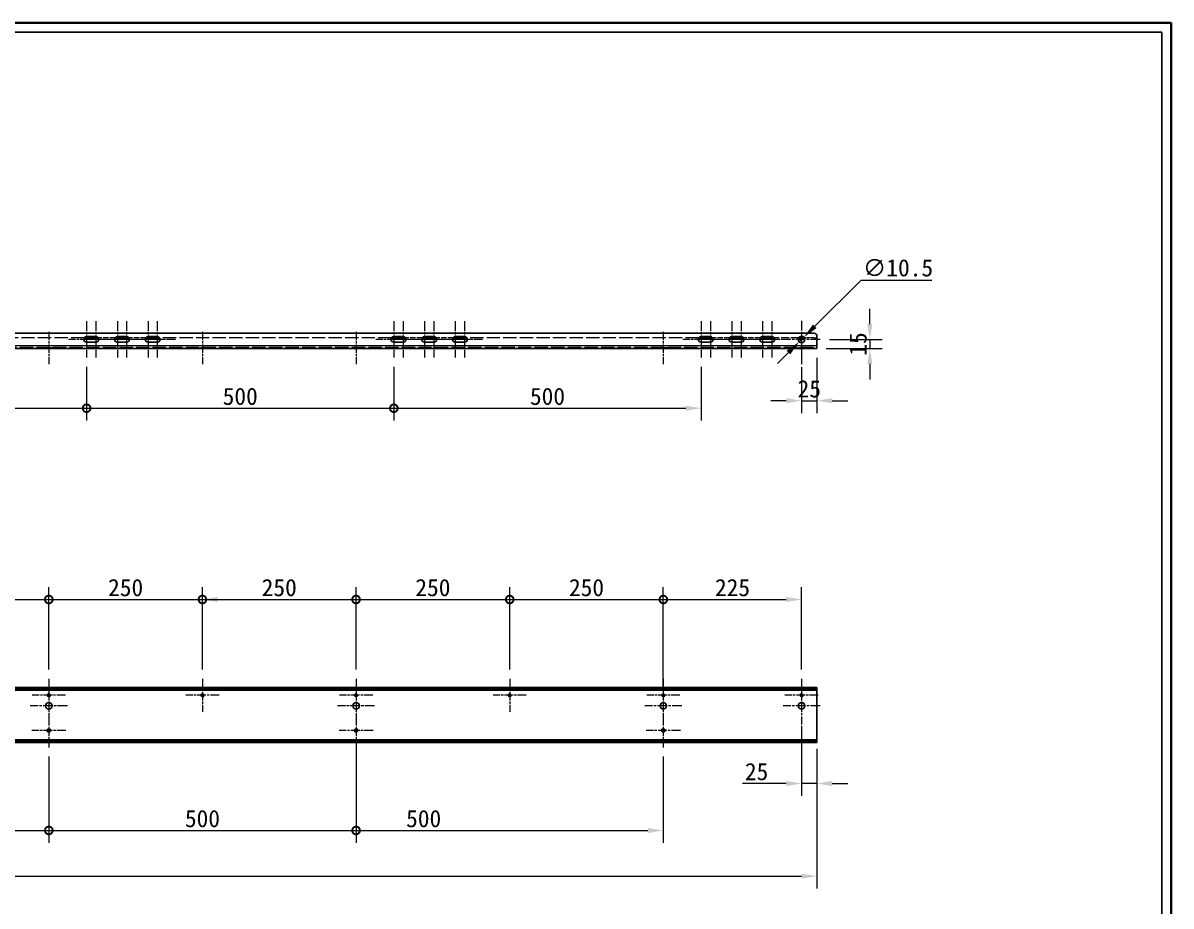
# Model space of a CAD drawing. Header units: millimetres. Extents: x 60 to 4145, y 55 to 2915.
# Drawn here: x 2277 to 4145, y 1478 to 2915 of the extents above; entities that cross this region are included whole.
import ezdxf

# ---------------------------------------------------------------- set-up
doc = ezdxf.new("R2010")
doc.units = ezdxf.units.MM
doc.header["$LTSCALE"] = 10
doc.linetypes.add('CHAIN', pattern=[0.3543, 0.2362, -0.0295, 0.0591, -0.0295])
doc.linetypes.add('DASHED', pattern=[0.2067, 0.1654, -0.0413])
for name, color, linetype, lineweight, true_color in [('中心标记 (ISO)', 1, 'CHAIN', 18, 0xff0000), ('中心线 (ISO)', 1, 'CHAIN', 18, 0xff0000), ('尺寸 (ISO)', 7, 'Continuous', 18, 0x008000), ('隐藏 (ISO)', 5, 'DASHED', 18, 0x0000ff), ('隐藏窄的 (ISO)', 5, 'DASHED', 18, 0x0000ff)]:
    doc.layers.add(name, color=color, linetype=linetype, lineweight=lineweight, true_color=true_color)
for name, color, linetype, lineweight in [('可见 (ISO)', 7, 'Continuous', 25), ('可见窄的 (ISO)', 7, 'Continuous', 18), ('图框 (ISO)', 7, 'Continuous', 35)]:
    doc.layers.add(name, color=color, linetype=linetype, lineweight=lineweight)
doc.styles.add('文本样式74', font='SimSun.ttf')
doc.styles.add('最新国标', font='simfang.ttf')
doc.dimstyles.new('默认 (GB)', dxfattribs={"dimscale": 10, "dimtxt": 2.8, "dimasz": 2.5, "dimexe": 2, "dimexo": 1.5, "dimgap": 0.5, "dimtad": 1, "dimtoh": 1, "dimdsep": 46, "dimtxsty": '最新国标', "dimcen": 0.09, "dimdle": 10, "dimclrd": 256, "dimclre": 256, "dimclrt": 256, "dimaunit": 1, "dimadec": 3, "dimazin": 2, "dimtfac": 0.535714, "dimtdec": 3, "dimtmove": 0, "dimatfit": 3, "dimfxl": 0, "dimtolj": 1, "dimlwd": -1, "dimlwe": -1, "dimarcsym": 0})

# ---------------------------------------------------------------- blocks, each defined once
blk = doc.blocks.new('图框 最新国标')
at = {"layer": '图框 (ISO)'}
for p, q in [((6, 291.5), (414.5, 291.5)), ((414.5, 291.5), (414.5, 5.5))]:
    blk.add_line(p, q, dxfattribs=at)
at = {"layer": '图框 (ISO)', "color": 7, "linetype": 'Continuous', "lineweight": 25}
for p, q in [((18, 290), (413, 290)), ((18, 290), (413, 290)), ((413, 290), (413, 7)), ((413, 290), (413, 7))]:
    blk.add_line(p, q, dxfattribs=at)
at = {"layer": '图框 (ISO)', "style": '文本样式74'}
blk.add_attdef('零件代号_001', (42.82, 287.25), '', height=2.5, rotation=180, dxfattribs=at)
blk = doc.blocks.new('*D25')
at = {"layer": 'Defpoints', "color": 0, "transparency": 16777216}
for p in [(3568.8, 2385.1), (3543.8, 2369.8), (3568.8, 2300.3)]:
    blk.add_point(p, dxfattribs=at)
at = {"layer": '尺寸 (ISO)', "color": 116, "true_color": 0x00803f, "transparency": 16777216}
for p, q in [((3543.8, 2354.8), (3543.8, 2280.3)), ((3568.8, 2370.1), (3568.8, 2280.3)), ((3518.8, 2300.3), (3493.8, 2300.3)), ((3543.8, 2300.3), (3568.8, 2300.3)), ((3593.8, 2300.3), (3618.8, 2300.3))]:
    blk.add_line(p, q, dxfattribs=at)
for points in [[(3518.8, 2304.5), (3518.8, 2296.2), (3543.8, 2300.3)], [(3593.8, 2304.5), (3593.8, 2296.2), (3568.8, 2300.3)]]:
    blk.add_solid(points, dxfattribs=at)
at = {"layer": '尺寸 (ISO)', "transparency": 16777216, "insert": (3556.3, 2319.5), "char_height": 28, "attachment_point": 5, "style": '最新国标'}
blk.add_mtext('\\A1;25', dxfattribs=at)
blk = doc.blocks.new('*D26')
at = {"layer": 'Defpoints', "color": 0, "transparency": 16777216}
for p in [(3574, 2400.1), (3568.8, 2385.1), (3654.9, 2385.1)]:
    blk.add_point(p, dxfattribs=at)
at = {"layer": '尺寸 (ISO)', "color": 116, "true_color": 0x00803f, "transparency": 16777216}
for p, q in [((3654.9, 2425.1), (3654.9, 2450.1)), ((3589, 2400.1), (3674.9, 2400.1)), ((3654.9, 2400.1), (3654.9, 2385.1)), ((3583.8, 2385.1), (3674.9, 2385.1)), ((3654.9, 2360.1), (3654.9, 2335.1))]:
    blk.add_line(p, q, dxfattribs=at)
for points in [[(3650.7, 2425.1), (3659.1, 2425.1), (3654.9, 2400.1)], [(3650.7, 2360.1), (3659.1, 2360.1), (3654.9, 2385.1)]]:
    blk.add_solid(points, dxfattribs=at)
at = {"layer": '尺寸 (ISO)', "transparency": 16777216, "insert": (3635.8, 2392.6), "char_height": 28, "attachment_point": 5, "rotation": 90, "style": '最新国标'}
blk.add_mtext('\\A1;15', dxfattribs=at)
blk = doc.blocks.new('_DotSmall')
at = {"color": 0, "linetype": 'ByBlock', "const_width": 0.5}
blk.add_lwpolyline([(-0.0625, 0, 1), (0.0625, 0, 1)], format="xyb", close=True, dxfattribs=at)
blk = doc.blocks.new('*D29')
at = {"layer": 'Defpoints', "color": 0, "transparency": 16777216}
for p in [(2818.8, 1764), (2318.8, 1736.2), (2818.8, 1601.1)]:
    blk.add_point(p, dxfattribs=at)
at = {"layer": '尺寸 (ISO)', "color": 116, "true_color": 0x00803f, "transparency": 16777216}
for p, q in [((2818.8, 1749), (2818.8, 1581.1)), ((2318.8, 1721.2), (2318.8, 1581.1)), ((2318.8, 1601.1), (2818.8, 1601.1))]:
    blk.add_line(p, q, dxfattribs=at)
at = {"layer": '尺寸 (ISO)', "color": 116, "true_color": 0x00803f, "transparency": 16777216, "xscale": 25, "yscale": 25, "zscale": 25, "rotation": 180}
blk.add_blockref('_DotSmall', (2318.8, 1601.1), dxfattribs=at)
at = {"layer": '尺寸 (ISO)', "color": 116, "true_color": 0x00803f, "transparency": 16777216, "xscale": 25, "yscale": 25, "zscale": 25}
blk.add_blockref('_DotSmall', (2818.8, 1601.1), dxfattribs=at)
at = {"layer": '尺寸 (ISO)', "transparency": 16777216, "insert": (2568.8, 1620.2), "char_height": 28, "attachment_point": 5, "style": '最新国标'}
blk.add_mtext('\\A1;500', dxfattribs=at)
blk = doc.blocks.new('*D31')
at = {"layer": 'Defpoints', "color": 0, "transparency": 16777216}
for p in [(1818.8, 1764), (2318.8, 1736.2), (2318.8, 1601.1)]:
    blk.add_point(p, dxfattribs=at)
at = {"layer": '尺寸 (ISO)', "color": 116, "true_color": 0x00803f, "transparency": 16777216}
for p, q in [((1818.8, 1749), (1818.8, 1581.1)), ((2318.8, 1721.2), (2318.8, 1581.1)), ((1818.8, 1601.1), (2318.8, 1601.1))]:
    blk.add_line(p, q, dxfattribs=at)
at = {"layer": '尺寸 (ISO)', "color": 116, "true_color": 0x00803f, "transparency": 16777216, "xscale": 25, "yscale": 25, "zscale": 25, "rotation": 180}
blk.add_blockref('_DotSmall', (1818.8, 1601.1), dxfattribs=at)
at = {"layer": '尺寸 (ISO)', "color": 116, "true_color": 0x00803f, "transparency": 16777216, "xscale": 25, "yscale": 25, "zscale": 25}
blk.add_blockref('_DotSmall', (2318.8, 1601.1), dxfattribs=at)
at = {"layer": '尺寸 (ISO)', "transparency": 16777216, "insert": (2068.8, 1620.2), "char_height": 28, "attachment_point": 5, "style": '最新国标'}
blk.add_mtext('\\A1;500', dxfattribs=at)
blk = doc.blocks.new('*D32')
at = {"layer": 'Defpoints', "color": 0, "transparency": 16777216}
for p in [(2818.8, 1764), (3318.8, 1736.2), (3318.8, 1601.1)]:
    blk.add_point(p, dxfattribs=at)
at = {"layer": '尺寸 (ISO)', "color": 116, "true_color": 0x00803f, "transparency": 16777216}
for p, q in [((2818.8, 1749), (2818.8, 1581.1)), ((3318.8, 1721.2), (3318.8, 1581.1)), ((2818.8, 1601.1), (3293.8, 1601.1))]:
    blk.add_line(p, q, dxfattribs=at)
blk.add_solid([(3293.8, 1605.2), (3293.8, 1596.9), (3318.8, 1601.1)], dxfattribs=at)
at = {"layer": '尺寸 (ISO)', "color": 116, "true_color": 0x00803f, "transparency": 16777216, "xscale": 25, "yscale": 25, "zscale": 25, "rotation": 180}
blk.add_blockref('_DotSmall', (2818.8, 1601.1), dxfattribs=at)
at = {"layer": '尺寸 (ISO)', "transparency": 16777216, "insert": (2928.8, 1620.2), "char_height": 28, "attachment_point": 5, "style": '最新国标'}
blk.add_mtext('\\A1;500', dxfattribs=at)
blk = doc.blocks.new('*D33')
at = {"layer": 'Defpoints', "color": 0, "transparency": 16777216}
for p in [(3543.8, 1773.7), (3568.8, 1749), (3543.8, 1677.5)]:
    blk.add_point(p, dxfattribs=at)
at = {"layer": '尺寸 (ISO)', "color": 116, "true_color": 0x00803f, "transparency": 16777216}
for p, q in [((3543.8, 1758.7), (3543.8, 1657.5)), ((3568.8, 1734), (3568.8, 1657.5)), ((3518.8, 1677.5), (3447.5, 1677.5)), ((3568.8, 1677.5), (3543.8, 1677.5)), ((3593.8, 1677.5), (3618.8, 1677.5))]:
    blk.add_line(p, q, dxfattribs=at)
for points in [[(3518.8, 1681.7), (3518.8, 1673.3), (3543.8, 1677.5)], [(3593.8, 1681.7), (3593.8, 1673.3), (3568.8, 1677.5)]]:
    blk.add_solid(points, dxfattribs=at)
at = {"layer": '尺寸 (ISO)', "transparency": 16777216, "insert": (3470.6, 1696.7), "char_height": 28, "attachment_point": 5, "style": '最新国标'}
blk.add_mtext('\\A1;25', dxfattribs=at)
blk = doc.blocks.new('*D34')
at = {"layer": 'Defpoints', "color": 0, "transparency": 16777216}
for p in [(2318.8, 1976.9), (2068.8, 1848), (2318.8, 1848)]:
    blk.add_point(p, dxfattribs=at)
at = {"layer": '尺寸 (ISO)', "color": 116, "true_color": 0x00803f, "transparency": 16777216}
for p, q in [((2068.8, 1863), (2068.8, 1996.9)), ((2318.8, 1863), (2318.8, 1996.9)), ((2068.8, 1976.9), (2318.8, 1976.9))]:
    blk.add_line(p, q, dxfattribs=at)
at = {"layer": '尺寸 (ISO)', "color": 116, "true_color": 0x00803f, "transparency": 16777216, "xscale": 25, "yscale": 25, "zscale": 25, "rotation": 180}
blk.add_blockref('_DotSmall', (2068.8, 1976.9), dxfattribs=at)
at = {"layer": '尺寸 (ISO)', "color": 116, "true_color": 0x00803f, "transparency": 16777216, "xscale": 25, "yscale": 25, "zscale": 25}
blk.add_blockref('_DotSmall', (2318.8, 1976.9), dxfattribs=at)
at = {"layer": '尺寸 (ISO)', "transparency": 16777216, "insert": (2193.8, 1996.1), "char_height": 28, "attachment_point": 5, "style": '最新国标'}
blk.add_mtext('\\A1;250', dxfattribs=at)
blk = doc.blocks.new('*D35')
at = {"layer": 'Defpoints', "color": 0, "transparency": 16777216}
for p in [(2818.8, 1976.9), (2568.8, 1848), (2818.8, 1848)]:
    blk.add_point(p, dxfattribs=at)
at = {"layer": '尺寸 (ISO)', "color": 116, "true_color": 0x00803f, "transparency": 16777216}
for p, q in [((2568.8, 1863), (2568.8, 1996.9)), ((2818.8, 1863), (2818.8, 1996.9)), ((2568.8, 1976.9), (2818.8, 1976.9))]:
    blk.add_line(p, q, dxfattribs=at)
at = {"layer": '尺寸 (ISO)', "color": 116, "true_color": 0x00803f, "transparency": 16777216, "xscale": 25, "yscale": 25, "zscale": 25, "rotation": 180}
blk.add_blockref('_DotSmall', (2568.8, 1976.9), dxfattribs=at)
at = {"layer": '尺寸 (ISO)', "color": 116, "true_color": 0x00803f, "transparency": 16777216, "xscale": 25, "yscale": 25, "zscale": 25}
blk.add_blockref('_DotSmall', (2818.8, 1976.9), dxfattribs=at)
at = {"layer": '尺寸 (ISO)', "transparency": 16777216, "insert": (2693.8, 1996.1), "char_height": 28, "attachment_point": 5, "style": '最新国标'}
blk.add_mtext('\\A1;250', dxfattribs=at)
blk = doc.blocks.new('*D37')
at = {"layer": 'Defpoints', "color": 0, "transparency": 16777216}
for p in [(3543.8, 1976.9), (3318.8, 1848), (3543.8, 1848)]:
    blk.add_point(p, dxfattribs=at)
at = {"layer": '尺寸 (ISO)', "color": 116, "true_color": 0x00803f, "transparency": 16777216}
for p, q in [((3318.8, 1863), (3318.8, 1996.9)), ((3543.8, 1863), (3543.8, 1996.9)), ((3318.8, 1976.9), (3518.8, 1976.9))]:
    blk.add_line(p, q, dxfattribs=at)
blk.add_solid([(3518.8, 1981.1), (3518.8, 1972.7), (3543.8, 1976.9)], dxfattribs=at)
at = {"layer": '尺寸 (ISO)', "color": 116, "true_color": 0x00803f, "transparency": 16777216, "xscale": 25, "yscale": 25, "zscale": 25, "rotation": 180}
blk.add_blockref('_DotSmall', (3318.8, 1976.9), dxfattribs=at)
at = {"layer": '尺寸 (ISO)', "transparency": 16777216, "insert": (3431.3, 1996.1), "char_height": 28, "attachment_point": 5, "style": '最新国标'}
blk.add_mtext('\\A1;225', dxfattribs=at)
blk = doc.blocks.new('*D42')
at = {"layer": 'Defpoints', "color": 0, "transparency": 16777216}
for p in [(2568.8, 1976.9), (2318.8, 1848), (2568.8, 1848)]:
    blk.add_point(p, dxfattribs=at)
at = {"layer": '尺寸 (ISO)', "color": 116, "true_color": 0x00803f, "transparency": 16777216}
for p, q in [((2318.8, 1863), (2318.8, 1996.9)), ((2568.8, 1863), (2568.8, 1996.9)), ((2318.8, 1976.9), (2568.8, 1976.9))]:
    blk.add_line(p, q, dxfattribs=at)
at = {"layer": '尺寸 (ISO)', "color": 116, "true_color": 0x00803f, "transparency": 16777216, "xscale": 25, "yscale": 25, "zscale": 25, "rotation": 180}
blk.add_blockref('_DotSmall', (2318.8, 1976.9), dxfattribs=at)
at = {"layer": '尺寸 (ISO)', "color": 116, "true_color": 0x00803f, "transparency": 16777216, "xscale": 25, "yscale": 25, "zscale": 25}
blk.add_blockref('_DotSmall', (2568.8, 1976.9), dxfattribs=at)
at = {"layer": '尺寸 (ISO)', "transparency": 16777216, "insert": (2443.8, 1996.1), "char_height": 28, "attachment_point": 5, "style": '最新国标'}
blk.add_mtext('\\A1;250', dxfattribs=at)
blk = doc.blocks.new('*D52')
at = {"layer": 'Defpoints', "color": 0, "transparency": 16777216}
for p in [(568.8, 1749), (3568.8, 1749), (3568.8, 1526.7)]:
    blk.add_point(p, dxfattribs=at)
at = {"layer": '尺寸 (ISO)', "color": 116, "true_color": 0x00803f, "transparency": 16777216}
for p, q in [((568.8, 1734), (568.8, 1506.7)), ((3568.8, 1734), (3568.8, 1506.7)), ((593.8, 1526.7), (3543.8, 1526.7))]:
    blk.add_line(p, q, dxfattribs=at)
for points in [[(593.8, 1530.9), (593.8, 1522.6), (568.8, 1526.7)], [(3543.8, 1530.9), (3543.8, 1522.6), (3568.8, 1526.7)]]:
    blk.add_solid(points, dxfattribs=at)
at = {"layer": '尺寸 (ISO)', "transparency": 16777216, "insert": (2068.8, 1545.9), "char_height": 28, "attachment_point": 5, "style": '最新国标'}
blk.add_mtext('\\A1;3000', dxfattribs=at)
blk = doc.blocks.new('*D53')
at = {"layer": 'Defpoints', "color": 0, "transparency": 16777216}
for p in [(2818.8, 1976.9), (2568.8, 1848), (2818.8, 1848)]:
    blk.add_point(p, dxfattribs=at)
at = {"layer": '尺寸 (ISO)', "color": 116, "true_color": 0x00803f, "transparency": 16777216}
for p, q in [((2568.8, 1863), (2568.8, 1996.9)), ((2818.8, 1863), (2818.8, 1996.9)), ((2593.8, 1976.9), (2818.8, 1976.9))]:
    blk.add_line(p, q, dxfattribs=at)
blk.add_solid([(2593.8, 1981.1), (2593.8, 1972.7), (2568.8, 1976.9)], dxfattribs=at)
at = {"layer": '尺寸 (ISO)', "color": 116, "true_color": 0x00803f, "transparency": 16777216, "xscale": 25, "yscale": 25, "zscale": 25}
blk.add_blockref('_DotSmall', (2818.8, 1976.9), dxfattribs=at)
at = {"layer": '尺寸 (ISO)', "transparency": 16777216, "insert": (2693.7, 1996.1), "char_height": 28, "attachment_point": 5, "style": '最新国标'}
blk.add_mtext('\\A1;250', dxfattribs=at)
blk = doc.blocks.new('*D54')
at = {"layer": 'Defpoints', "color": 0, "transparency": 16777216}
for p in [(3543.8, 1976.9), (3318.8, 1848), (3543.8, 1848)]:
    blk.add_point(p, dxfattribs=at)
at = {"layer": '尺寸 (ISO)', "color": 116, "true_color": 0x00803f, "transparency": 16777216}
for p, q in [((3318.8, 1863), (3318.8, 1996.9)), ((3543.8, 1863), (3543.8, 1996.9)), ((3318.8, 1976.9), (3518.8, 1976.9))]:
    blk.add_line(p, q, dxfattribs=at)
blk.add_solid([(3518.8, 1981.1), (3518.8, 1972.7), (3543.8, 1976.9)], dxfattribs=at)
at = {"layer": '尺寸 (ISO)', "color": 116, "true_color": 0x00803f, "transparency": 16777216, "xscale": 25, "yscale": 25, "zscale": 25, "rotation": 180}
blk.add_blockref('_DotSmall', (3318.8, 1976.9), dxfattribs=at)
at = {"layer": '尺寸 (ISO)', "transparency": 16777216, "insert": (3431.4, 1996.1), "char_height": 28, "attachment_point": 5, "style": '最新国标'}
blk.add_mtext('\\A1;225', dxfattribs=at)
blk = doc.blocks.new('*D55')
at = {"layer": 'Defpoints', "color": 0, "transparency": 16777216}
for p in [(3068.8, 1976.9), (2818.8, 1848), (3068.8, 1848)]:
    blk.add_point(p, dxfattribs=at)
at = {"layer": '尺寸 (ISO)', "color": 116, "true_color": 0x00803f, "transparency": 16777216}
for p, q in [((2818.8, 1863), (2818.8, 1996.9)), ((3068.8, 1863), (3068.8, 1996.9)), ((2818.8, 1976.9), (3068.8, 1976.9))]:
    blk.add_line(p, q, dxfattribs=at)
at = {"layer": '尺寸 (ISO)', "color": 116, "true_color": 0x00803f, "transparency": 16777216, "xscale": 25, "yscale": 25, "zscale": 25, "rotation": 180}
blk.add_blockref('_DotSmall', (2818.8, 1976.9), dxfattribs=at)
at = {"layer": '尺寸 (ISO)', "color": 116, "true_color": 0x00803f, "transparency": 16777216, "xscale": 25, "yscale": 25, "zscale": 25}
blk.add_blockref('_DotSmall', (3068.8, 1976.9), dxfattribs=at)
at = {"layer": '尺寸 (ISO)', "transparency": 16777216, "insert": (2943.8, 1996.1), "char_height": 28, "attachment_point": 5, "style": '最新国标'}
blk.add_mtext('\\A1;250', dxfattribs=at)
blk = doc.blocks.new('*D56')
at = {"layer": 'Defpoints', "color": 0, "transparency": 16777216}
for p in [(3318.8, 1976.9), (3068.8, 1848), (3318.8, 1821)]:
    blk.add_point(p, dxfattribs=at)
at = {"layer": '尺寸 (ISO)', "color": 116, "true_color": 0x00803f, "transparency": 16777216}
for p, q in [((3068.8, 1863), (3068.8, 1996.9)), ((3318.8, 1836), (3318.8, 1996.9)), ((3068.8, 1976.9), (3318.8, 1976.9))]:
    blk.add_line(p, q, dxfattribs=at)
at = {"layer": '尺寸 (ISO)', "color": 116, "true_color": 0x00803f, "transparency": 16777216, "xscale": 25, "yscale": 25, "zscale": 25, "rotation": 180}
blk.add_blockref('_DotSmall', (3068.8, 1976.9), dxfattribs=at)
at = {"layer": '尺寸 (ISO)', "color": 116, "true_color": 0x00803f, "transparency": 16777216, "xscale": 25, "yscale": 25, "zscale": 25}
blk.add_blockref('_DotSmall', (3318.8, 1976.9), dxfattribs=at)
at = {"layer": '尺寸 (ISO)', "transparency": 16777216, "insert": (3193.8, 1996.1), "char_height": 28, "attachment_point": 5, "style": '最新国标'}
blk.add_mtext('\\A1;250', dxfattribs=at)
blk = doc.blocks.new('*D59')
at = {"layer": 'Defpoints', "color": 0, "transparency": 16777216}
for p in [(3540.1, 2396.4), (3547.5, 2403.8)]:
    blk.add_point(p, dxfattribs=at)
at = {"layer": '尺寸 (ISO)', "color": 116, "true_color": 0x00803f, "transparency": 16777216}
for p, q in [((3565.2, 2421.4), (3640.6, 2496.4)), ((3640.6, 2496.4), (3755.8, 2496.4)), ((3540.1, 2396.4), (3547.5, 2403.8)), ((3522.4, 2378.7), (3504.6, 2361.1))]:
    blk.add_line(p, q, dxfattribs=at)
for points in [[(3562.3, 2424.4), (3568.2, 2418.5), (3547.5, 2403.8)], [(3519.4, 2381.7), (3525.3, 2375.8), (3540.1, 2396.4)]]:
    blk.add_solid(points, dxfattribs=at)
at = {"layer": '尺寸 (ISO)', "transparency": 16777216, "insert": (3700.7, 2516.4), "char_height": 28, "attachment_point": 5, "style": '最新国标'}
blk.add_mtext('\\A1;∅10.5', dxfattribs=at)
blk = doc.blocks.new('*D63')
at = {"layer": 'Defpoints', "color": 0, "transparency": 16777216}
for p in [(1880.3, 2370.6), (2380.3, 2370.6), (2380.3, 2288.1)]:
    blk.add_point(p, dxfattribs=at)
at = {"layer": '尺寸 (ISO)', "color": 116, "true_color": 0x00803f, "transparency": 16777216}
for p, q in [((1880.3, 2355.6), (1880.3, 2268.1)), ((2380.3, 2355.6), (2380.3, 2268.1)), ((1880.3, 2288.1), (2380.3, 2288.1))]:
    blk.add_line(p, q, dxfattribs=at)
at = {"layer": '尺寸 (ISO)', "color": 116, "true_color": 0x00803f, "transparency": 16777216, "xscale": 25, "yscale": 25, "zscale": 25, "rotation": 180}
blk.add_blockref('_DotSmall', (1880.3, 2288.1), dxfattribs=at)
at = {"layer": '尺寸 (ISO)', "color": 116, "true_color": 0x00803f, "transparency": 16777216, "xscale": 25, "yscale": 25, "zscale": 25}
blk.add_blockref('_DotSmall', (2380.3, 2288.1), dxfattribs=at)
at = {"layer": '尺寸 (ISO)', "transparency": 16777216, "insert": (2130.3, 2307.3), "char_height": 28, "attachment_point": 5, "style": '最新国标'}
blk.add_mtext('\\A1;500', dxfattribs=at)
blk = doc.blocks.new('*D64')
at = {"layer": 'Defpoints', "color": 0, "transparency": 16777216}
for p in [(2880.3, 2370.6), (3380.3, 2370.6), (3380.3, 2288.1)]:
    blk.add_point(p, dxfattribs=at)
at = {"layer": '尺寸 (ISO)', "color": 116, "true_color": 0x00803f, "transparency": 16777216}
for p, q in [((2880.3, 2355.6), (2880.3, 2268.1)), ((3380.3, 2355.6), (3380.3, 2268.1)), ((2880.3, 2288.1), (3355.3, 2288.1))]:
    blk.add_line(p, q, dxfattribs=at)
blk.add_solid([(3355.3, 2292.3), (3355.3, 2284), (3380.3, 2288.1)], dxfattribs=at)
at = {"layer": '尺寸 (ISO)', "color": 116, "true_color": 0x00803f, "transparency": 16777216, "xscale": 25, "yscale": 25, "zscale": 25, "rotation": 180}
blk.add_blockref('_DotSmall', (2880.3, 2288.1), dxfattribs=at)
at = {"layer": '尺寸 (ISO)', "transparency": 16777216, "insert": (3130.3, 2307.3), "char_height": 28, "attachment_point": 5, "style": '最新国标'}
blk.add_mtext('\\A1;500', dxfattribs=at)
blk = doc.blocks.new('*D65')
at = {"layer": 'Defpoints', "color": 0, "transparency": 16777216}
for p in [(2380.3, 2370.6), (2880.3, 2370.6), (2880.3, 2288.1)]:
    blk.add_point(p, dxfattribs=at)
at = {"layer": '尺寸 (ISO)', "color": 116, "true_color": 0x00803f, "transparency": 16777216}
for p, q in [((2380.3, 2355.6), (2380.3, 2268.1)), ((2880.3, 2355.6), (2880.3, 2268.1)), ((2380.3, 2288.1), (2880.3, 2288.1))]:
    blk.add_line(p, q, dxfattribs=at)
at = {"layer": '尺寸 (ISO)', "color": 116, "true_color": 0x00803f, "transparency": 16777216, "xscale": 25, "yscale": 25, "zscale": 25, "rotation": 180}
blk.add_blockref('_DotSmall', (2380.3, 2288.1), dxfattribs=at)
at = {"layer": '尺寸 (ISO)', "color": 116, "true_color": 0x00803f, "transparency": 16777216, "xscale": 25, "yscale": 25, "zscale": 25}
blk.add_blockref('_DotSmall', (2880.3, 2288.1), dxfattribs=at)
at = {"layer": '尺寸 (ISO)', "transparency": 16777216, "insert": (2630.3, 2307.3), "char_height": 28, "attachment_point": 5, "style": '最新国标'}
blk.add_mtext('\\A1;500', dxfattribs=at)

msp = doc.modelspace()

# ---------------------------------------------------------------- linework, layer by layer
at = {"layer": '中心标记 (ISO)', "ltscale": 6.556024}
for p, q in [((2380.293, 2429.585), (2380.293, 2370.585)), ((2395.293, 2429.585), (2395.293, 2370.585)), ((2430.293, 2429.585), (2430.293, 2370.585)), ((2445.293, 2429.585), (2445.293, 2370.585)), ((2480.293, 2429.585), (2480.293, 2370.585)), ((2495.293, 2429.585), (2495.293, 2370.585)), ((2880.293, 2429.585), (2880.293, 2370.585)), ((2895.293, 2429.585), (2895.293, 2370.585)), ((2930.293, 2429.585), (2930.293, 2370.585)), ((2945.293, 2429.585), (2945.293, 2370.585)), ((2980.293, 2429.585), (2980.293, 2370.585)), ((2995.293, 2429.585), (2995.293, 2370.585)), ((3380.293, 2429.585), (3380.293, 2370.585)), ((3395.293, 2429.585), (3395.293, 2370.585)), ((3430.293, 2429.585), (3430.293, 2370.585)), ((3445.293, 2429.585), (3445.293, 2370.585)), ((3480.293, 2429.585), (3480.293, 2370.585)), ((3495.293, 2429.585), (3495.293, 2370.585))]:
    msp.add_line(p, q, dxfattribs=at)
at = {"layer": '中心标记 (ISO)', "ltscale": 6.722705}
for p, q in [((3543.793, 2430.335), (3543.793, 2369.835)), ((3574.043, 2400.085), (3513.543, 2400.085)), ((2318.793, 1834.218), (2318.793, 1773.718)), ((2818.793, 1834.218), (2818.793, 1773.718)), ((3318.793, 1834.218), (3318.793, 1773.718)), ((3543.793, 1834.218), (3543.793, 1773.718)), ((2349.043, 1803.968), (2288.543, 1803.968)), ((2849.043, 1803.968), (2788.543, 1803.968)), ((3349.043, 1803.968), (3288.543, 1803.968)), ((3574.043, 1803.968), (3513.543, 1803.968))]:
    msp.add_line(p, q, dxfattribs=at)
at = {"layer": '中心标记 (ISO)', "ltscale": 6.05598}
for p, q in [((2405.293, 2400.085), (2350.793, 2400.085)), ((2424.793, 2400.085), (2370.293, 2400.085)), ((2455.293, 2400.085), (2400.793, 2400.085)), ((2474.793, 2400.085), (2420.293, 2400.085)), ((2505.293, 2400.085), (2450.793, 2400.085)), ((2524.793, 2400.085), (2470.293, 2400.085)), ((2905.293, 2400.085), (2850.793, 2400.085)), ((2924.793, 2400.085), (2870.293, 2400.085)), ((2955.293, 2400.085), (2900.793, 2400.085)), ((2974.793, 2400.085), (2920.293, 2400.085)), ((3005.293, 2400.085), (2950.793, 2400.085)), ((3024.793, 2400.085), (2970.293, 2400.085)), ((3405.293, 2400.085), (3350.793, 2400.085)), ((3424.793, 2400.085), (3370.293, 2400.085)), ((3455.293, 2400.085), (3400.793, 2400.085)), ((3474.793, 2400.085), (3420.293, 2400.085)), ((3505.293, 2400.085), (3450.793, 2400.085)), ((3524.793, 2400.085), (3470.293, 2400.085))]:
    msp.add_line(p, q, dxfattribs=at)
at = {"layer": '中心标记 (ISO)', "ltscale": 6.01531}
for p, q in [((2318.793, 1848.035), (2318.793, 1793.901)), ((2568.793, 1848.035), (2568.793, 1793.901)), ((2818.793, 1848.035), (2818.793, 1793.901)), ((3068.793, 1848.035), (3068.793, 1793.901)), ((3318.793, 1848.035), (3318.793, 1793.901)), ((3543.793, 1848.035), (3543.793, 1793.901)), ((2345.86, 1820.968), (2291.726, 1820.968)), ((2595.86, 1820.968), (2541.726, 1820.968)), ((2845.86, 1820.968), (2791.726, 1820.968)), ((3095.86, 1820.968), (3041.726, 1820.968)), ((3345.86, 1820.968), (3291.726, 1820.968)), ((3570.86, 1820.968), (3516.726, 1820.968))]:
    msp.add_line(p, q, dxfattribs=at)
at = {"layer": '中心标记 (ISO)', "ltscale": 6.167101}
for p, q in [((2318.793, 1791.718), (2318.793, 1736.218)), ((2818.793, 1791.718), (2818.793, 1736.218)), ((3318.793, 1791.718), (3318.793, 1736.218)), ((2346.543, 1763.968), (2291.043, 1763.968)), ((2846.543, 1763.968), (2791.043, 1763.968)), ((3346.543, 1763.968), (3291.043, 1763.968))]:
    msp.add_line(p, q, dxfattribs=at)
at = {"layer": '中心线 (ISO)', "ltscale": 5.833739}
for p, q in [((2318.793, 2412.585), (2318.793, 2360.085)), ((2568.793, 2412.585), (2568.793, 2360.085)), ((2818.793, 2412.585), (2818.793, 2360.085)), ((3318.793, 2412.585), (3318.793, 2360.085)), ((3543.793, 2412.585), (3543.793, 2360.085)), ((3543.793, 1771.468), (3543.793, 1718.968))]:
    msp.add_line(p, q, dxfattribs=at)
at = {"layer": '可见 (ISO)'}
for p, q in [((573.793, 2410.085), (3563.793, 2410.085)), ((2399.035, 2402.585), (2376.552, 2402.585)), ((2380.293, 2404.585), (2395.293, 2404.585)), ((2395.293, 2395.585), (2380.293, 2395.585)), ((2449.035, 2402.585), (2426.552, 2402.585)), ((2430.293, 2404.585), (2445.293, 2404.585)), ((2445.293, 2395.585), (2430.293, 2395.585)), ((2499.035, 2402.585), (2476.552, 2402.585)), ((2480.293, 2404.585), (2495.293, 2404.585)), ((2495.293, 2395.585), (2480.293, 2395.585)), ((2899.035, 2402.585), (2876.552, 2402.585)), ((2880.293, 2404.585), (2895.293, 2404.585)), ((2895.293, 2395.585), (2880.293, 2395.585)), ((2949.035, 2402.585), (2926.552, 2402.585)), ((2930.293, 2404.585), (2945.293, 2404.585)), ((2945.293, 2395.585), (2930.293, 2395.585)), ((2999.035, 2402.585), (2976.552, 2402.585)), ((2980.293, 2404.585), (2995.293, 2404.585)), ((2995.293, 2395.585), (2980.293, 2395.585)), ((3399.035, 2402.585), (3376.552, 2402.585)), ((3380.293, 2404.585), (3395.293, 2404.585)), ((3395.293, 2395.585), (3380.293, 2395.585)), ((3449.035, 2402.585), (3426.552, 2402.585)), ((3430.293, 2404.585), (3445.293, 2404.585)), ((3445.293, 2395.585), (3430.293, 2395.585)), ((3499.035, 2402.585), (3476.552, 2402.585)), ((3480.293, 2404.585), (3495.293, 2404.585)), ((3495.293, 2395.585), (3480.293, 2395.585)), ((3548.41, 2402.585), (3539.177, 2402.585)), ((3568.793, 2405.085), (3568.793, 2390.085)), ((3568.793, 2385.085), (568.793, 2385.085)), ((3568.793, 2385.085), (3568.793, 2390.085)), ((3563.793, 1833.968), (623.793, 1833.968)), ((3563.793, 1831.468), (623.793, 1831.468)), ((3563.793, 1833.968), (3568.793, 1833.968)), ((3568.793, 1831.468), (3563.793, 1831.468)), ((3568.793, 1831.468), (3568.793, 1833.968)), ((3568.793, 1828.968), (3568.793, 1831.468)), ((3568.793, 1828.968), (3568.793, 1748.968)), ((573.793, 1746.468), (3563.793, 1746.468)), ((573.793, 1743.968), (3563.793, 1743.968)), ((3563.793, 1746.468), (3568.793, 1746.468)), ((3568.793, 1743.968), (3563.793, 1743.968)), ((3568.793, 1748.968), (3568.793, 1746.468)), ((3568.793, 1743.968), (3568.793, 1746.468))]:
    msp.add_line(p, q, dxfattribs=at)
for centre, radius in [((3543.793, 2400.085), 5.25), ((2318.793, 1820.968), 2.067), ((2568.793, 1820.968), 2.067), ((2818.793, 1820.968), 2.067), ((3068.793, 1820.968), 2.067), ((3318.793, 1820.968), 2.067), ((3543.793, 1820.968), 2.067), ((2318.793, 1803.968), 5.25), ((2818.793, 1803.968), 5.25), ((3318.793, 1803.968), 5.25), ((3543.793, 1803.968), 5.25), ((2318.793, 1763.968), 2.75), ((2818.793, 1763.968), 2.75), ((3318.793, 1763.968), 2.75)]:
    msp.add_circle(centre, radius, dxfattribs=at)
for centre, radius, start, end in [((3563.793, 2405.085), 5, 0, 90), ((2380.293, 2400.085), 4.5, 90, 270), ((2395.293, 2400.085), 4.5, 270, 90), ((2430.293, 2400.085), 4.5, 90, 270), ((2445.293, 2400.085), 4.5, 270, 90), ((2480.293, 2400.085), 4.5, 90, 270), ((2495.293, 2400.085), 4.5, 270, 90), ((2880.293, 2400.085), 4.5, 90, 270), ((2895.293, 2400.085), 4.5, 270, 90), ((2930.293, 2400.085), 4.5, 90, 270), ((2945.293, 2400.085), 4.5, 270, 90), ((2980.293, 2400.085), 4.5, 90, 270), ((2995.293, 2400.085), 4.5, 270, 90), ((3380.293, 2400.085), 4.5, 90, 270), ((3395.293, 2400.085), 4.5, 270, 90), ((3430.293, 2400.085), 4.5, 90, 270), ((3445.293, 2400.085), 4.5, 270, 90), ((3480.293, 2400.085), 4.5, 90, 270), ((3495.293, 2400.085), 4.5, 270, 90)]:
    msp.add_arc(centre, radius, start, end, dxfattribs=at)
at = {"layer": '可见窄的 (ISO)'}
for p, q in [((568.793, 2390.085), (3568.793, 2390.085)), ((3563.793, 1833.968), (3563.793, 1831.468)), ((3568.793, 1828.968), (618.793, 1828.968)), ((568.793, 1748.968), (3568.793, 1748.968)), ((3563.793, 1746.468), (3563.793, 1743.968))]:
    msp.add_line(p, q, dxfattribs=at)
for centre in [(2318.793, 1820.968), (2568.793, 1820.968), (2818.793, 1820.968), (3068.793, 1820.968), (3318.793, 1820.968), (3543.793, 1820.968)]:
    msp.add_arc(centre, 2.5, 280, 190, dxfattribs=at)
at = {"layer": '隐藏 (ISO)', "ltscale": 13.045708}
for p, q in [((2376.552, 2402.585), (1999.035, 2402.585)), ((2876.552, 2402.585), (2499.035, 2402.585)), ((3376.552, 2402.585), (2999.035, 2402.585))]:
    msp.add_line(p, q, dxfattribs=at)
at = {"layer": '隐藏 (ISO)', "ltscale": 5.240993}
for p, q in [((2426.552, 2402.585), (2399.035, 2402.585)), ((2476.552, 2402.585), (2449.035, 2402.585)), ((2926.552, 2402.585), (2899.035, 2402.585)), ((2976.552, 2402.585), (2949.035, 2402.585)), ((3426.552, 2402.585), (3399.035, 2402.585)), ((3476.552, 2402.585), (3449.035, 2402.585))]:
    msp.add_line(p, q, dxfattribs=at)
at = {"layer": '隐藏 (ISO)', "ltscale": 7.645694}
msp.add_line((3539.177, 2402.585), (3499.035, 2402.585), dxfattribs=at)
at = {"layer": '隐藏 (ISO)', "ltscale": 2.929981}
msp.add_line((3563.793, 2402.585), (3548.41, 2402.585), dxfattribs=at)
at = {"layer": '隐藏 (ISO)', "ltscale": 13.075485}
msp.add_line((568.793, 2387.585), (3568.793, 2387.585), dxfattribs=at)
at = {"layer": '隐藏 (ISO)', "ltscale": 0.476074}
for p, q in [((2313.543, 2387.585), (2313.543, 2385.085)), ((2316.043, 2387.585), (2316.043, 2385.085)), ((2316.293, 2387.585), (2316.293, 2385.085)), ((2316.726, 2387.585), (2316.726, 2385.085)), ((2320.86, 2387.585), (2320.86, 2385.085)), ((2321.293, 2385.085), (2321.293, 2387.585)), ((2321.543, 2387.585), (2321.543, 2385.085)), ((2324.043, 2387.585), (2324.043, 2385.085)), ((2566.293, 2387.585), (2566.293, 2385.085)), ((2566.726, 2387.585), (2566.726, 2385.085)), ((2570.86, 2387.585), (2570.86, 2385.085)), ((2571.293, 2385.085), (2571.293, 2387.585)), ((2813.543, 2387.585), (2813.543, 2385.085)), ((2816.043, 2387.585), (2816.043, 2385.085)), ((2816.293, 2387.585), (2816.293, 2385.085)), ((2816.726, 2387.585), (2816.726, 2385.085)), ((2820.86, 2387.585), (2820.86, 2385.085)), ((2821.293, 2385.085), (2821.293, 2387.585)), ((2821.543, 2387.585), (2821.543, 2385.085)), ((2824.043, 2387.585), (2824.043, 2385.085)), ((3066.293, 2387.585), (3066.293, 2385.085)), ((3066.726, 2387.585), (3066.726, 2385.085)), ((3070.86, 2387.585), (3070.86, 2385.085)), ((3071.293, 2385.085), (3071.293, 2387.585)), ((3313.543, 2387.585), (3313.543, 2385.085)), ((3316.043, 2387.585), (3316.043, 2385.085)), ((3316.293, 2387.585), (3316.293, 2385.085)), ((3316.726, 2387.585), (3316.726, 2385.085)), ((3320.86, 2387.585), (3320.86, 2385.085)), ((3321.293, 2385.085), (3321.293, 2387.585)), ((3321.543, 2387.585), (3321.543, 2385.085)), ((3324.043, 2387.585), (3324.043, 2385.085)), ((3538.543, 2387.585), (3538.543, 2385.085)), ((3541.293, 2387.585), (3541.293, 2385.085)), ((3541.726, 2387.585), (3541.726, 2385.085)), ((3545.86, 2387.585), (3545.86, 2385.085)), ((3546.293, 2385.085), (3546.293, 2387.585)), ((3549.043, 2387.585), (3549.043, 2385.085)), ((2375.793, 1743.968), (2375.793, 1746.468)), ((2399.793, 1743.968), (2399.793, 1746.468)), ((2425.793, 1743.968), (2425.793, 1746.468)), ((2449.793, 1743.968), (2449.793, 1746.468)), ((2475.793, 1743.968), (2475.793, 1746.468)), ((2499.793, 1743.968), (2499.793, 1746.468)), ((2875.793, 1743.968), (2875.793, 1746.468)), ((2899.793, 1743.968), (2899.793, 1746.468)), ((2925.793, 1743.968), (2925.793, 1746.468)), ((2949.793, 1743.968), (2949.793, 1746.468)), ((2975.793, 1743.968), (2975.793, 1746.468)), ((2999.793, 1743.968), (2999.793, 1746.468)), ((3375.793, 1743.968), (3375.793, 1746.468)), ((3399.793, 1743.968), (3399.793, 1746.468)), ((3425.793, 1743.968), (3425.793, 1746.468)), ((3449.793, 1743.968), (3449.793, 1746.468)), ((3475.793, 1743.968), (3475.793, 1746.468)), ((3499.793, 1743.968), (3499.793, 1746.468)), ((3538.543, 1746.468), (3538.543, 1743.968)), ((3549.043, 1746.468), (3549.043, 1743.968))]:
    msp.add_line(p, q, dxfattribs=at)
at = {"layer": '隐藏 (ISO)', "ltscale": 1.495845}
msp.add_arc((3563.793, 2397.585), 5, 0, 90, dxfattribs=at)
at = {"layer": '隐藏窄的 (ISO)', "ltscale": 0.476074}
for p, q in [((2380.293, 1743.968), (2380.293, 1746.468)), ((2395.293, 1743.968), (2395.293, 1746.468)), ((2430.293, 1743.968), (2430.293, 1746.468)), ((2445.293, 1743.968), (2445.293, 1746.468)), ((2480.293, 1743.968), (2480.293, 1746.468)), ((2495.293, 1743.968), (2495.293, 1746.468)), ((2880.293, 1743.968), (2880.293, 1746.468)), ((2895.293, 1743.968), (2895.293, 1746.468)), ((2930.293, 1743.968), (2930.293, 1746.468)), ((2945.293, 1743.968), (2945.293, 1746.468)), ((2980.293, 1743.968), (2980.293, 1746.468)), ((2995.293, 1743.968), (2995.293, 1746.468)), ((3380.293, 1743.968), (3380.293, 1746.468)), ((3395.293, 1743.968), (3395.293, 1746.468)), ((3430.293, 1743.968), (3430.293, 1746.468)), ((3445.293, 1743.968), (3445.293, 1746.468)), ((3480.293, 1743.968), (3480.293, 1746.468)), ((3495.293, 1743.968), (3495.293, 1746.468))]:
    msp.add_line(p, q, dxfattribs=at)

# ---------------------------------------------------------------- block references
at = {"xscale": 10, "yscale": 10, "zscale": 10}
msp.add_blockref('图框 最新国标', (0, 0), dxfattribs=at)

# ---------------------------------------------------------------- dimensions: what is measured, and where the dimension line sits
at = {"layer": '尺寸 (ISO)', "color": 116, "true_color": 0x00803f}
dim = msp.add_diameter_dim_2p(p1=(3540.073, 2396.381), p2=(3547.514, 2403.789), dimstyle='默认 (GB)', override={"dimgap": 0.5, "dimtih": 1, "dimdec": 2, "dimlfac": 1, "dimtol": 0, "dimlim": 0, "dimtp": 0, "dimtm": 0, "dimtdec": 3, "dimatfit": 2}, dxfattribs=at)
dim.commit()
dim.dimension.update_dxf_attribs({"geometry": '*D59', "text_midpoint": (3700.704, 2496.434), "dimtype": 163})
for base, p1, p2, angle, override, picture, middle in [((3654.912, 2385.085), (3574.043, 2400.085), (3568.793, 2385.085), 90, {"dimgap": 0.5, "dimtoh": 0, "dimdec": 2, "dimtol": 0, "dimlim": 0, "dimtp": 0, "dimtm": 0, "dimtdec": 3, "dimtofl": 1, "dimatfit": 1}, '*D26', (3654.912, 2392.585)), ((3568.793, 2300.339), (3543.793, 2369.835), (3568.793, 2385.085), 180, {"dimgap": 0.5, "dimtoh": 0, "dimdec": 2, "dimtol": 0, "dimlim": 0, "dimtp": 0, "dimtm": 0, "dimtdec": 3, "dimtofl": 1, "dimatfit": 1}, '*D25', (3556.293, 2300.339)), ((2380.293, 2288.14), (1880.293, 2370.585), (2380.293, 2370.585), 180, {"dimgap": 0.5, "dimtoh": 0, "dimdec": 2, "dimblk1": 'DotSmall', "dimblk2": 'DotSmall', "dimsah": 1, "dimdle": 0, "dimtol": 0, "dimlim": 0, "dimtp": 0, "dimtm": 0, "dimtdec": 3, "dimtofl": 0, "dimatfit": 1}, '*D63', (2130.293, 2288.14)), ((2880.293, 2288.14), (2380.293, 2370.585), (2880.293, 2370.585), 180, {"dimgap": 0.5, "dimtoh": 0, "dimdec": 2, "dimblk1": 'DotSmall', "dimblk2": 'DotSmall', "dimsah": 1, "dimdle": 0, "dimtol": 0, "dimlim": 0, "dimtp": 0, "dimtm": 0, "dimtdec": 3, "dimtofl": 0, "dimatfit": 1}, '*D65', (2630.293, 2288.14)), ((3380.293, 2288.14), (2880.293, 2370.585), (3380.293, 2370.585), 180, {"dimgap": 0.5, "dimtoh": 0, "dimdec": 2, "dimblk1": 'DotSmall', "dimsah": 1, "dimdle": 0, "dimtol": 0, "dimlim": 0, "dimtp": 0, "dimtm": 0, "dimtdec": 3, "dimtofl": 0, "dimatfit": 1}, '*D64', (3130.293, 2288.14)), ((2318.793, 1976.908), (2068.793, 1848.035), (2318.793, 1848.035), 180, {"dimgap": 0.5, "dimtoh": 0, "dimdec": 2, "dimblk1": 'DotSmall', "dimblk2": 'DotSmall', "dimsah": 1, "dimdle": 0, "dimtol": 0, "dimlim": 0, "dimtp": 0, "dimtm": 0, "dimtdec": 3, "dimtofl": 0, "dimatfit": 1}, '*D34', (2193.793, 1976.908)), ((2568.793, 1976.908), (2318.793, 1848.035), (2568.793, 1848.035), 180, {"dimgap": 0.5, "dimtoh": 0, "dimdec": 2, "dimblk1": 'DotSmall', "dimblk2": 'DotSmall', "dimsah": 1, "dimdle": 0, "dimtol": 0, "dimlim": 0, "dimtp": 0, "dimtm": 0, "dimtdec": 3, "dimtofl": 0, "dimatfit": 1}, '*D42', (2443.793, 1976.908)), ((2818.793, 1976.908), (2568.793, 1848.035), (2818.793, 1848.035), 180, {"dimgap": 0.5, "dimtoh": 0, "dimdec": 2, "dimblk1": 'DotSmall', "dimblk2": 'DotSmall', "dimsah": 1, "dimdle": 0, "dimtol": 0, "dimlim": 0, "dimtp": 0, "dimtm": 0, "dimtdec": 3, "dimtofl": 0, "dimatfit": 1}, '*D35', (2693.793, 1976.908)), ((2818.793, 1976.908), (2568.793, 1848.035), (2818.793, 1848.035), 180, {"dimgap": 0.5, "dimtoh": 0, "dimdec": 2, "dimblk2": 'DotSmall', "dimsah": 1, "dimdle": 0, "dimtol": 0, "dimlim": 0, "dimtp": 0, "dimtm": 0, "dimtdec": 3, "dimtofl": 0, "dimatfit": 1}, '*D53', (2693.693, 1976.908)), ((3068.793, 1976.908), (2818.793, 1848.035), (3068.793, 1848.035), 180, {"dimgap": 0.5, "dimtoh": 0, "dimdec": 2, "dimblk1": 'DotSmall', "dimblk2": 'DotSmall', "dimsah": 1, "dimdle": 0, "dimtol": 0, "dimlim": 0, "dimtp": 0, "dimtm": 0, "dimtdec": 3, "dimtofl": 0, "dimatfit": 1}, '*D55', (2943.793, 1976.908)), ((3318.793, 1976.908), (3068.793, 1848.035), (3318.793, 1820.968), 180, {"dimgap": 0.5, "dimtoh": 0, "dimdec": 2, "dimblk1": 'DotSmall', "dimblk2": 'DotSmall', "dimsah": 1, "dimdle": 0, "dimtol": 0, "dimlim": 0, "dimtp": 0, "dimtm": 0, "dimtdec": 3, "dimtofl": 0, "dimatfit": 1}, '*D56', (3193.793, 1976.908)), ((3543.793, 1976.908), (3318.793, 1848.035), (3543.793, 1848.035), 180, {"dimgap": 0.5, "dimtoh": 0, "dimdec": 2, "dimblk1": 'DotSmall', "dimsah": 1, "dimdle": 0, "dimtol": 0, "dimlim": 0, "dimtp": 0, "dimtm": 0, "dimtdec": 3, "dimtofl": 0, "dimatfit": 1}, '*D37', (3431.293, 1976.908)), ((3543.793, 1976.908), (3318.793, 1848.035), (3543.793, 1848.035), 180, {"dimgap": 0.5, "dimtoh": 0, "dimdec": 2, "dimblk1": 'DotSmall', "dimsah": 1, "dimdle": 0, "dimtol": 0, "dimlim": 0, "dimtp": 0, "dimtm": 0, "dimtdec": 3, "dimtofl": 0, "dimatfit": 1}, '*D54', (3431.393, 1976.908)), ((2318.793, 1601.079), (1818.793, 1763.968), (2318.793, 1736.218), 180, {"dimgap": 0.5, "dimtoh": 0, "dimdec": 2, "dimblk1": 'DotSmall', "dimblk2": 'DotSmall', "dimsah": 1, "dimdle": 0, "dimtol": 0, "dimlim": 0, "dimtp": 0, "dimtm": 0, "dimtdec": 3, "dimtofl": 0, "dimatfit": 1}, '*D31', (2068.793, 1601.079)), ((2818.793, 1601.079), (2318.793, 1736.218), (2818.793, 1763.968), 180, {"dimgap": 0.5, "dimtoh": 0, "dimdec": 2, "dimblk1": 'DotSmall', "dimblk2": 'DotSmall', "dimsah": 1, "dimdle": 0, "dimtol": 0, "dimlim": 0, "dimtp": 0, "dimtm": 0, "dimtdec": 3, "dimtofl": 0, "dimatfit": 1}, '*D29', (2568.793, 1601.079)), ((3318.793, 1601.079), (2818.793, 1763.968), (3318.793, 1736.218), 180, {"dimgap": 0.5, "dimtoh": 0, "dimdec": 2, "dimblk1": 'DotSmall', "dimsah": 1, "dimdle": 0, "dimtol": 0, "dimlim": 0, "dimtp": 0, "dimtm": 0, "dimtdec": 3, "dimtofl": 0, "dimatfit": 1}, '*D32', (2928.793, 1601.079)), ((3543.793, 1677.503), (3568.793, 1748.968), (3543.793, 1773.718), 180, {"dimgap": 0.5, "dimtoh": 0, "dimdec": 2, "dimtol": 0, "dimlim": 0, "dimtp": 0, "dimtm": 0, "dimtdec": 3, "dimtofl": 1, "dimatfit": 1}, '*D33', (3470.633, 1677.503))]:
    dim = msp.add_linear_dim(base=base, p1=p1, p2=p2, angle=angle, dimstyle='默认 (GB)', override=override, dxfattribs=at)
    dim.commit()
    dim.dimension.update_dxf_attribs({"geometry": picture, "text_midpoint": middle, "dimtype": 160})
dim = msp.add_linear_dim(base=(3568.793, 1526.725), p1=(568.793, 1748.968), p2=(3568.793, 1748.968), dimstyle='默认 (GB)', override={"dimgap": 0.5, "dimtoh": 0, "dimdec": 2, "dimtol": 0, "dimlim": 0, "dimtp": 0, "dimtm": 0, "dimtdec": 3, "dimtofl": 0, "dimatfit": 1}, dxfattribs=at)
dim.commit()
dim.dimension.update_dxf_attribs({"geometry": '*D52', "text_midpoint": (2068.793, 1526.725), "dimtype": 160})

doc.saveas('drawing.dxf')
